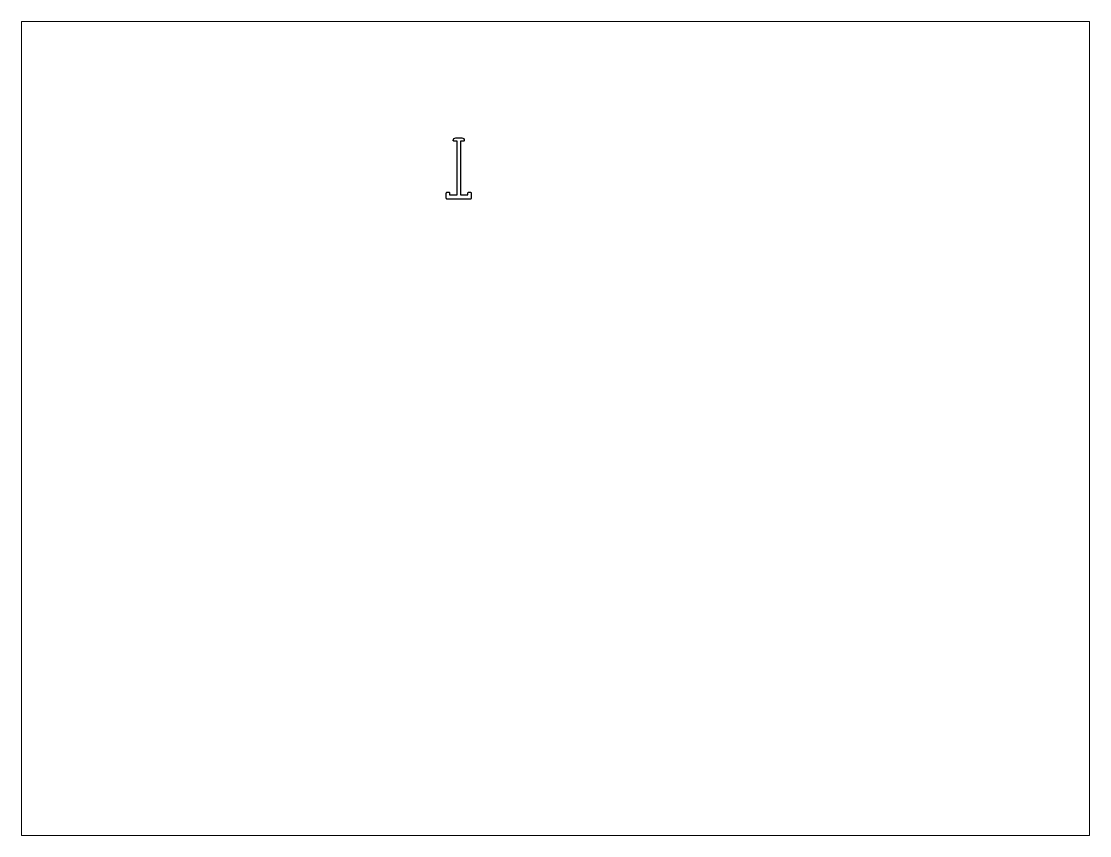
# Paper-space layout 'Layout1' of a CAD drawing. Extents: x 27 to 240, y 20 to 183.
# The model-space entities are those that its viewports show. They can reach past a viewport. Long polylines and large blocks are cut down to what shows.
import ezdxf

# ---------------------------------------------------------------- set-up
doc = ezdxf.new("R2010")
doc.units = 0
doc.header["$LTSCALE"] = 15
doc.layers.get('0').update_dxf_attribs({"linetype": 'CONTINUOUS'})

msp = doc.modelspace()

# ---------------------------------------------------------------- linework, layer by layer
at = {"ltscale": 0.05}
msp.add_line((157.58, 234.29), (157.58, 234.29), dxfattribs=at)
msp.add_lwpolyline([(151.38, 215.59), (151.98, 215.59, -0.414214), (152.28, 215.29), (152.28, 214.59), (154.98, 214.59), (154.98, 233.99), (153.88, 233.99, -0.414214), (153.58, 234.29), (153.58, 234.29, -0.414214), (154.48, 235.19), (156.68, 235.19, -0.414214), (157.58, 234.29, -0.414214), (157.28, 233.99), (156.18, 233.99), (156.18, 214.59), (158.88, 214.59), (158.88, 215.29, -0.414214), (159.18, 215.59), (159.78, 215.59, -0.414214), (160.08, 215.29), (160.08, 213.39, -0.414214), (159.78, 213.09), (151.38, 213.09, -0.414214), (151.08, 213.39), (151.08, 215.29, -0.414214)], format="xyb", close=True, dxfattribs=at)

psp = doc.layouts.get("Layout1")

# ---------------------------------------------------------------- viewports
at = {"layer": '0', "color": 0, "linetype": 'BYBLOCK', "ltscale": 0.05}
psp.add_viewport(center=(133.35, 101.6), size=(213.36, 162.56), view_center_point=(190.51, 130.3), view_height=293.8955, dxfattribs=at)

doc.saveas('drawing.dxf')
